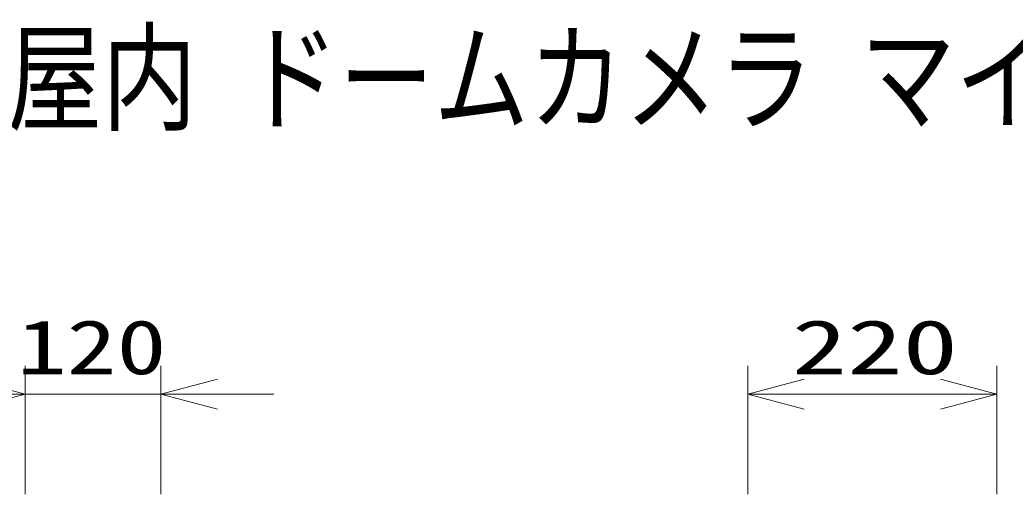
# Model space of a CAD drawing. Units: millimetres on the paper. Extents: x -63 to 64, y -59 to 59.
# Drawn here: x -20.25 to 23.81, y 38.3 to 59.31 of the extents above; entities that cross this region are included whole.
import ezdxf
from ezdxf.enums import TextEntityAlignment as Align

# ---------------------------------------------------------------- set-up
doc = ezdxf.new("R2010")
doc.units = ezdxf.units.MM
doc.layers.add('0-0_MOJI1', color=7, linetype='Continuous')
doc.layers.add('0-2_SUNPO', color=7, linetype='Continuous', lineweight=9)
doc.layers.add('0-3_0', color=7, linetype='Continuous', lineweight=9)
doc.styles.add('ＭＳ ゴシック', font='')
doc.styles.get('ＭＳ ゴシック').set_extended_font_data('MS Gothic')

# ---------------------------------------------------------------- blocks, each defined once
blk = doc.blocks.new('_Open30')
at = {"layer": '0-3_0'}
blk.add_line((0, 0), (-1, 0), dxfattribs=at)
blk.add_lwpolyline([(-1, 0.2679), (0, 0), (-1, -0.2679)], dxfattribs=at)

msp = doc.modelspace()

# ---------------------------------------------------------------- linework, layer by layer
at = {"layer": '0-2_SUNPO'}
for p, q in [((-20.019, 38.304), (-20.019, 43.981)), ((-14.006, 38.304), (-14.006, 43.981)), ((11.981, 38.304), (11.981, 43.981)), ((23.008, 38.304), (23.008, 43.981)), ((-20.019, 42.731), (-14.006, 42.731)), ((-11.506, 42.731), (-9.006, 42.731)), ((14.481, 42.731), (20.508, 42.731))]:
    msp.add_line(p, q, dxfattribs=at)

# ---------------------------------------------------------------- block references
at = {"layer": '0-2_SUNPO', "xscale": 2.5, "yscale": 2.5}
for p in [(-20.019, 42.731), (23.008, 42.731)]:
    msp.add_blockref('_Open30', p, dxfattribs=at)
at = {"layer": '0-2_SUNPO', "xscale": 2.5, "yscale": 2.5, "rotation": 180}
for p in [(-14.006, 42.731), (11.981, 42.731)]:
    msp.add_blockref('_Open30', p, dxfattribs=at)

# ---------------------------------------------------------------- texts
at = {"layer": '0-0_MOJI1', "style": 'ＭＳ ゴシック', "width": 0.8}
msp.add_text('２ＭＰ 屋内 ドームカメラ マイク付（天吊金具付）', height=3.849, dxfattribs=at).set_placement((-35.512, 53.662), align=Align.BOTTOM_LEFT)
at = {"layer": '0-2_SUNPO', "style": 'ＭＳ ゴシック'}
for s, width, p in [('120', 1.35, (-20.387, 42.893)), ('220', 1.5, (13.923, 42.893))]:
    msp.add_text(s, height=2.405, dxfattribs=dict(at, width=width)).set_placement(p, align=Align.BOTTOM_LEFT)

doc.saveas('drawing.dxf')
